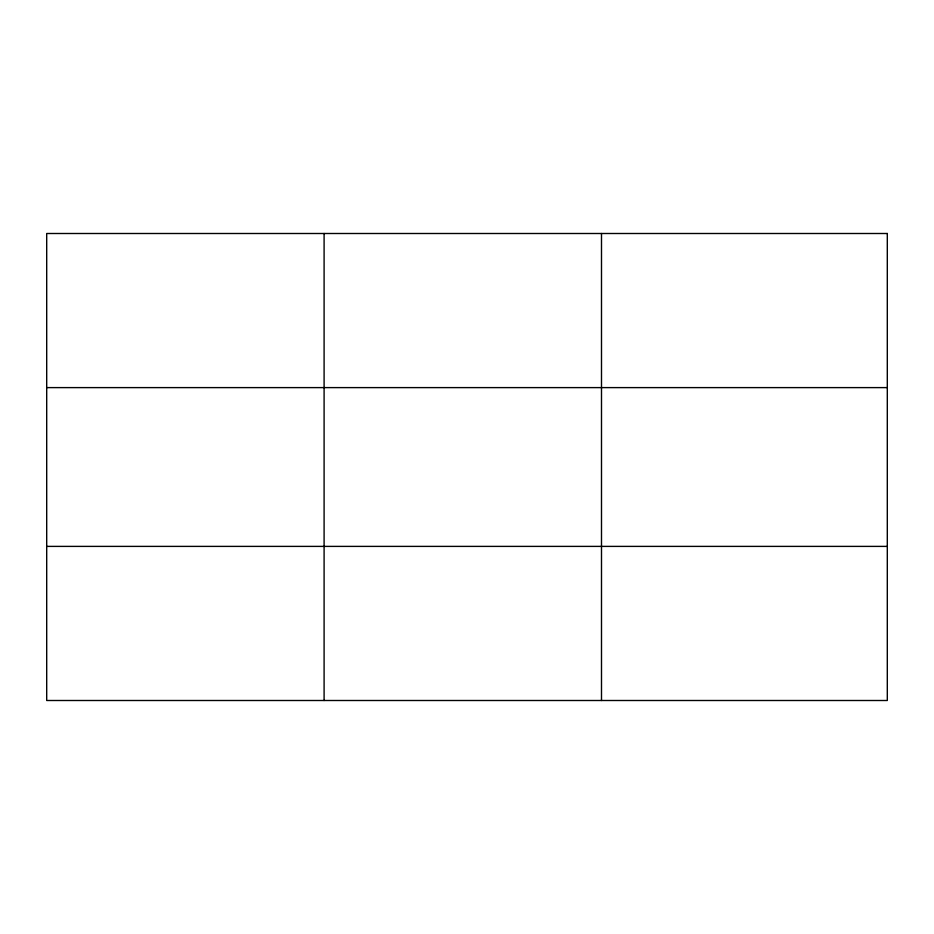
<?xml version="1.0" encoding="UTF-8"?>
<svg xmlns="http://www.w3.org/2000/svg" width="934" height="934" viewBox="0 0 934 934"><rect width="100%" height="100%" fill="white"/><g stroke="black" fill="none" stroke-linecap="round" stroke-linejoin="round"><path stroke-width="1.4" d="M324.098 700.5L324.098 233.5M601.496 700.5L601.496 233.5M46.7 387.61L887.3 387.61M46.7 546.39L887.3 546.39M887.3 233.5L46.7 233.5L46.7 700.5L887.3 700.5L887.3 233.5"/></g></svg>
